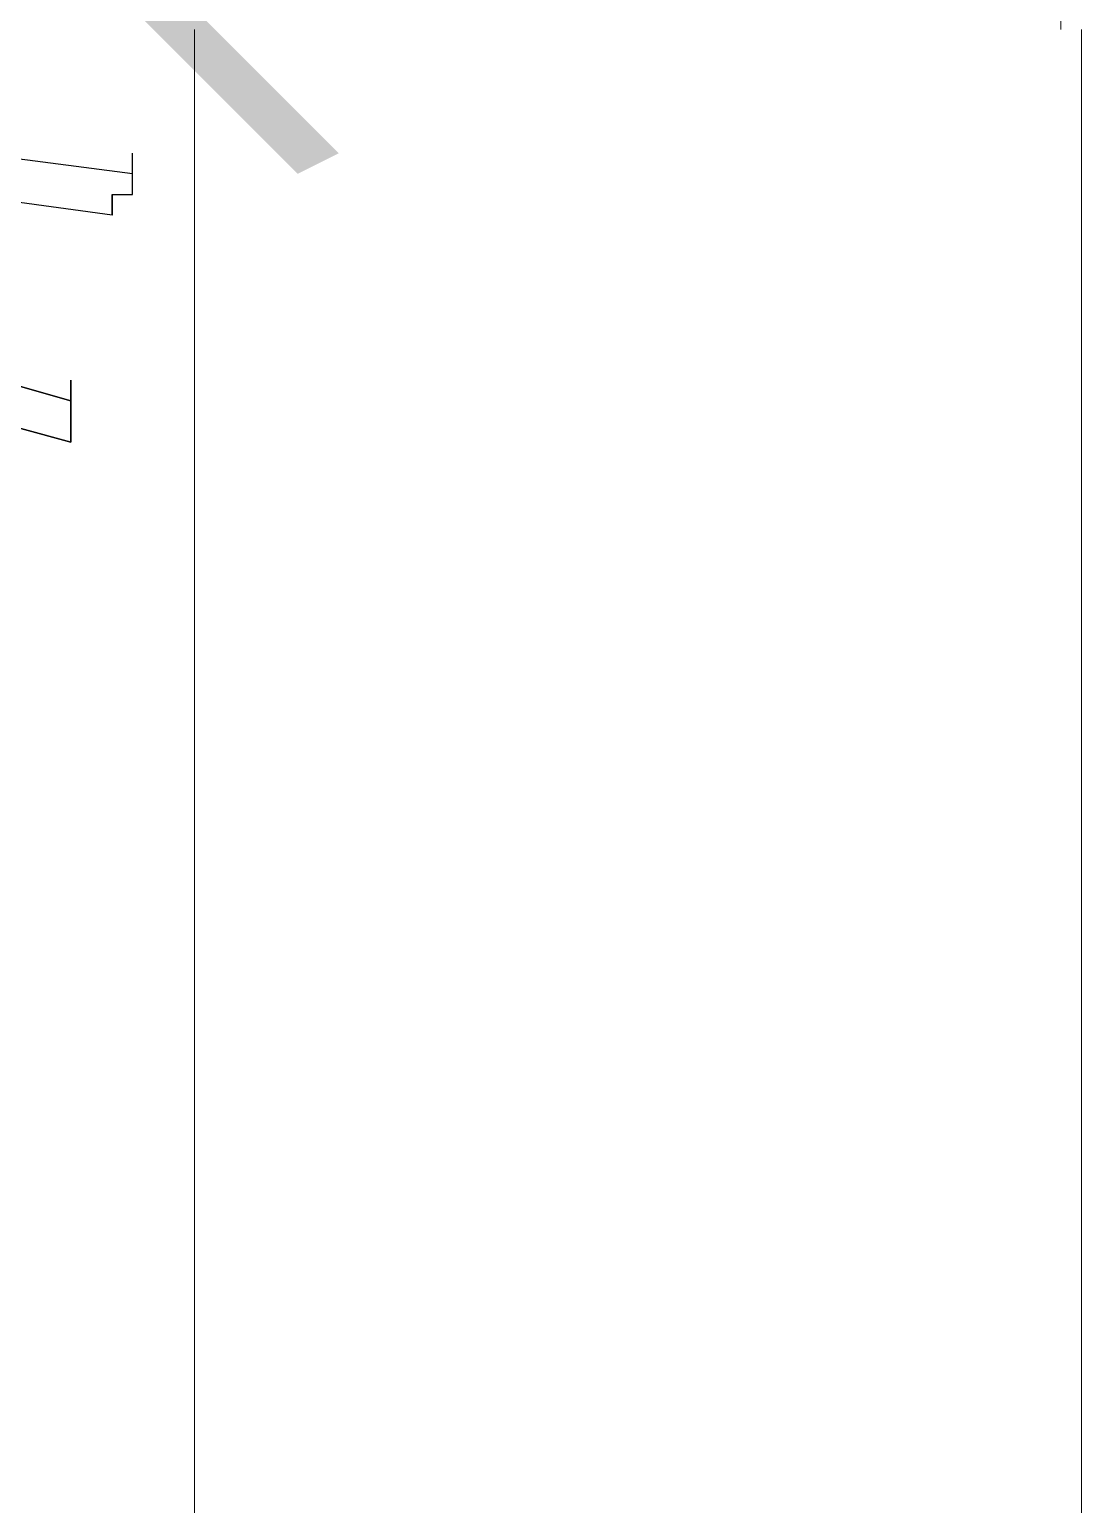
# Model space of a CAD drawing. Header units: inches. Extents: x 3324238 to 135265466, y -1036581 to 20094598.
# Drawn here: x 3353736.21 to 3353740.32, y -519031.83 to -519026.07 of the extents above; entities that cross this region are included whole.
import ezdxf

# ---------------------------------------------------------------- set-up
doc = ezdxf.new("R2010")
doc.units = ezdxf.units.IN
doc.header["$MEASUREMENT"] = 0
doc.layers.add('PDF_Geometry', color=7, linetype='Continuous')
doc.layers.add('PDF_Solid Fills', color=7, linetype='Continuous')

msp = doc.modelspace()

# ---------------------------------------------------------------- linework, layer by layer
at = {"layer": 'PDF_Geometry', "color": 32, "lineweight": 13, "true_color": 0xdd6e00}
msp.add_lwpolyline([(3353740.2386, -519026.0718, 1.00015), (3353717.3563, -519026.0718), (3353717.3563, -519077.0734)], format="xyb", dxfattribs=at)
at = {"layer": 'PDF_Geometry', "color": 152, "lineweight": 13, "true_color": 0x006edd}
msp.add_lwpolyline([(3353736.8546, -519026.0718), (3353736.8546, -519047.4232)], dxfattribs=at)
at = {"layer": 'PDF_Geometry', "color": 32, "lineweight": 13, "true_color": 0xdd6e00}
msp.add_lwpolyline([(3353740.3192, -519077.0734), (3353740.3192, -519026.0718)], dxfattribs=at)
at = {"layer": 'PDF_Geometry', "lineweight": 25}
for points in [[(3353736.5323, -519026.7969), (3353734.7597, -519026.5552), (3353734.6792, -519026.5552), (3353734.6792, -519026.4746), (3353734.6792, -519026.394), (3353734.6792, -519026.3135), (3353734.6792, -519026.394), (3353734.6792, -519026.3135), (3353734.6792, -519026.2329), (3353734.6792, -519026.3135), (3353734.5986, -519026.3135), (3353734.5986, -519026.2329), (3353734.5986, -519026.3135), (3353734.5986, -519026.2329), (3353734.5986, -519026.3135), (3353734.5986, -519026.394), (3353734.518, -519026.4746), (3353734.518, -519026.3941)], [(3353736.6129, -519026.6358), (3353734.7597, -519026.394), (3353734.7597, -519026.3135)], [(3353736.5323, -519026.7163), (3353736.5323, -519026.7969), (3353736.5323, -519026.7163), (3353736.6129, -519026.7163), (3353736.6129, -519026.6358), (3353736.6129, -519026.5552)], [(3353736.3711, -519027.522), (3353734.6792, -519027.0386), (3353734.5986, -519027.0386), (3353734.5986, -519027.1192), (3353734.5986, -519027.1998), (3353734.5986, -519027.1192), (3353734.5986, -519027.0386), (3353734.6791, -519027.0386), (3353734.6791, -519026.9581)], [(3353734.6792, -519027.0386), (3353736.3712, -519027.5221)], [(3353734.5986, -519027.1998), (3353736.3711, -519027.6832), (3353734.5986, -519027.1998)], [(3353736.3711, -519027.6832), (3353736.3711, -519027.6026)]]:
    msp.add_lwpolyline(points, dxfattribs=at)
for points in [[(3353736.3711, -519027.4415), (3353736.3711, -519027.522), (3353736.3711, -519027.6026), (3353736.3711, -519027.6832), (3353736.3711, -519027.6026), (3353736.3711, -519027.522)], [(3353736.3712, -519027.4415), (3353736.3712, -519027.5221)]]:
    msp.add_lwpolyline(points, close=True, dxfattribs=at)
at = {"layer": 'PDF_Solid Fills', "color": 152, "lineweight": 30, "true_color": 0x006edd, "transparency": 33554559}
for points in [[(3353737.4186, -519026.5552), (3353736.2906, -519025.6689), (3353736.3711, -519025.5078)], [(3353737.2574, -519026.6358), (3353737.4186, -519026.5552), (3353736.2906, -519025.6689)]]:
    msp.add_solid(points, dxfattribs=at)

doc.saveas('drawing.dxf')
